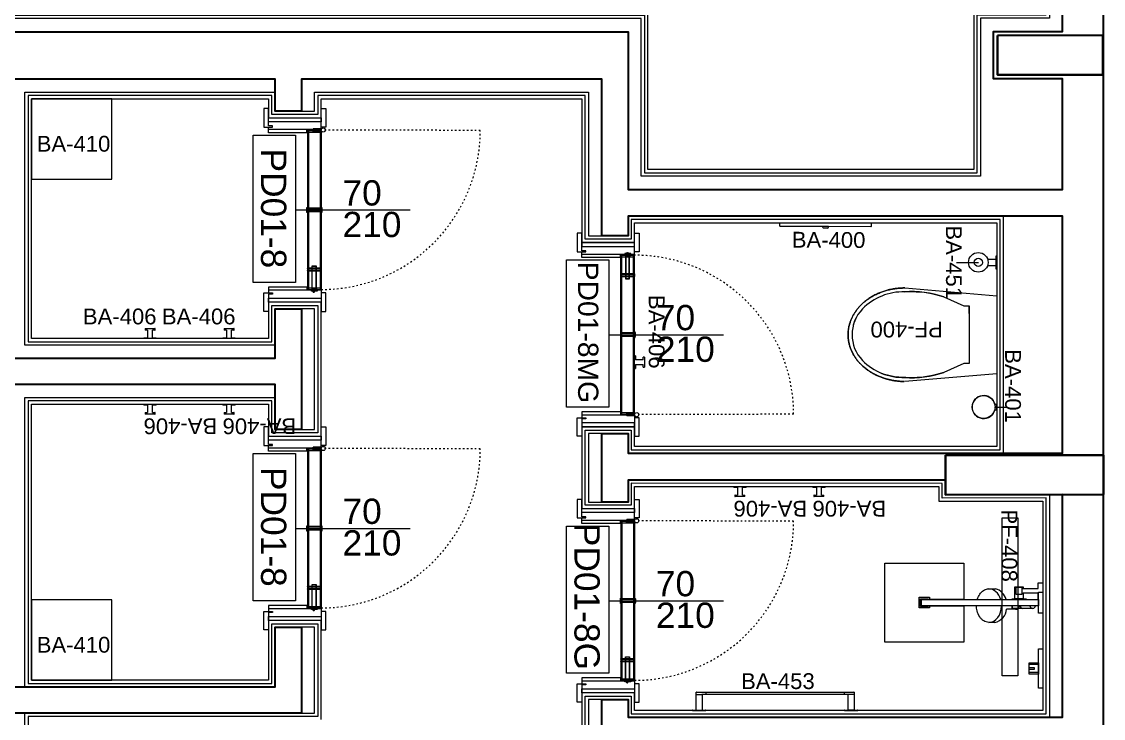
# Model space of a CAD drawing. Header units: centimetres. Extents: x 118932 to 154602, y -32682 to -23521.
# Drawn here: x 126362.9 to 126773.7, y -26006.2 to -25741.7 of the extents above; entities that cross this region are included whole.
import ezdxf

# ---------------------------------------------------------------- set-up
doc = ezdxf.new("R2010")
doc.units = ezdxf.units.CM
doc.header["$LTSCALE"] = 50
doc.header["$MEASUREMENT"] = 0
doc.linetypes.add('ACAD_ISO03W100', pattern=[30, 12, -18])
for name, color, linetype, lineweight, true_color in [('GEN_00_BL_Yazı', 7, 'Continuous', 0, 0x4f5250), ('GEN_01_TA_Kolon', 7, 'Continuous', 35, 0xd05d28), ('GEN_02_TF_Islak Hacim', 7, 'Continuous', 5, 0x007cb0), ('GEN_02_TF_Kapı', 7, 'Continuous', 9, 0x4a3526), ('GEN_02_TF_Mobilya', 7, 'Continuous', 5, 0x745e3d), ('GEN_05_ML_Ahşap', 7, 'Continuous', 9, 0x745e3d), ('GEN_05_ML_Alçıpan_giydirme', 7, 'Continuous', 18, 0x7ebab5), ('GEN_06_GR_İnce', 7, 'Continuous', 13, 0xb0b0a9), ('KALACAK DUVARLAR', 7, 'Continuous', 30, 0x005387)]:
    doc.layers.add(name, color=color, linetype=linetype, lineweight=lineweight, true_color=true_color)
doc.styles.add('arial_1_18', font='arial.ttf', dxfattribs={"height": 0.2})
doc.styles.add('Arial_6', font='arial.ttf', dxfattribs={"height": 59.5325})

# ---------------------------------------------------------------- blocks, each defined once
blk = doc.blocks.new('LEVEL -1_E BLOK_KOLON')
at = {"layer": 'GEN_01_TA_Kolon', "elevation": 0}
blk.add_lwpolyline([(52600.57, 11744.63), (52600.58, 11729.63), (52640.58, 11729.66), (52640.57, 11744.66), (52600.57, 11744.63)], dxfattribs=at)
blk.add_lwpolyline([(52580.76, 11585.24), (52580.77, 11570.24), (52640.77, 11570.28), (52640.76, 11585.28)], close=True, dxfattribs=at)
blk = doc.blocks.new('KALACAK DUVARLAR LEVEL -1 E BLOK')
at = {"layer": 'KALACAK DUVARLAR', "flags": 128}
for points in [[(-1376.44, 2042.13), (0, 2042.13), (0, 0)], [(-190.48, 955.82), (-190.48, 979.14), (-180.48, 979.14), (-180.48, 972.48), (-15.48, 972.48), (-15.47, 1056.95), (-59.98, 1056.91), (-59.99, 1062.48), (-180.48, 1062.48), (-180.48, 1054.14), (-190.48, 1054.14), (-190.48, 1080.15), (-180.48, 1080.15), (-180.48, 1072.68), (-15.48, 1072.68), (-15.48, 1162.62), (-180.48, 1162.62), (-180.48, 1155.15), (-190.48, 1155.15), (-190.48, 1214.69), (-304.48, 1214.69), (-304.48, 1202.5), (-314.48, 1202.5), (-314.48, 1214.69), (-414.48, 1214.69)], [(-414.48, 1108.71), (-314.48, 1108.71), (-314.48, 1127.5), (-304.48, 1127.5), (-304.48, 1081.62), (-314.48, 1081.62), (-314.48, 1098.78), (-414.48, 1098.78)], [(-414.48, 984), (-314.48, 984), (-314.48, 1006.62), (-304.48, 1006.62), (-304.48, 974.01), (-414.48, 974.01)], [(-427.48, 968.87), (-427.48, 1214.36), (-639.14, 1214.36), (-670.67, 1182.79), (-683.41, 1195.51), (-646.61, 1232.7), (-427.48, 1232.7), (-427.48, 1237.7), (-414.48, 1237.7), (-414.48, 1232.7), (-180.48, 1232.7), (-180.48, 1172.82), (-15.48, 1172.82), (-15.48, 1214.8), (-41.69, 1214.8), (-41.69, 1232.82), (-15.48, 1232.82), (-15.48, 1536.47)]]:
    blk.add_lwpolyline(points, dxfattribs=at)
blk = doc.blocks.new('LEVEL -1_ ALÇIPAN DUVARLAR')
at = {"layer": 'GEN_05_ML_Alçıpan_giydirme', "elevation": 0}
for points in [[(229.85, 407.54), (229.85, 433.37), (247.35, 433.37), (247.35, 426.71), (404.85, 426.71), (404.85, 508.67), (365.34, 508.64), (365.34, 514.18), (247.35, 514.21), (247.35, 505.87), (229.85, 505.87), (229.85, 534.38), (247.35, 534.38), (247.35, 526.91), (387.35, 526.91), (387.35, 614.35), (247.35, 614.35), (247.35, 606.88), (229.85, 606.88), (229.85, 661.42), (128.35, 661.42), (128.35, 654.23), (110.85, 654.23), (110.85, 661.42), (18.35, 661.42), (18.35, 567.93), (110.85, 567.93), (110.85, 581.73), (128.35, 581.73), (128.35, 533.35), (110.85, 533.35), (110.85, 545.51), (18.35, 545.51), (18.35, 438.23), (110.85, 438.23), (110.85, 460.85), (128.35, 460.85), (128.35, 425.74), (18.35, 425.74), (18.35, 420.6)], [(-7.15, 420.6), (-7.15, 661.09), (-209.97, 661.09), (-241.21, 629.83), (-262.77, 651.36), (-222.64, 691.93), (-7.15, 691.93), (-7.15, 696.93), (13.35, 696.93), (13.35, 691.93), (252.35, 691.93), (252.35, 632.05), (378.64, 632.05), (378.64, 661.53), (378.64, 661.53), (378.64, 692.05), (404.85, 692.05), (404.85, 983.19)], [(406.1, 984.44), (406.1, 690.8), (379.89, 690.8), (379.89, 662.78), (379.89, 662.78), (379.89, 630.8), (251.1, 630.8), (251.1, 690.68), (12.1, 690.68), (12.1, 695.68), (-5.9, 695.68), (-5.9, 690.68), (-222.12, 690.68), (-260.36, 652.01), (-240.56, 632.24), (-210.49, 662.34), (-5.9, 662.34), (-5.9, 421.85)], [(17.1, 421.85), (17.1, 426.99), (127.1, 426.99), (127.1, 459.6), (112.1, 459.6), (112.1, 436.98), (17.1, 436.98), (17.1, 546.76), (112.1, 546.76), (112.1, 534.6), (127.1, 534.6), (127.1, 580.48), (112.1, 580.48), (112.1, 566.68), (17.1, 566.68), (17.1, 662.67), (112.1, 662.67), (112.1, 655.48), (127.1, 655.48), (127.1, 662.67), (231.1, 662.67), (231.1, 608.13), (246.1, 608.13), (246.1, 615.6), (388.6, 615.6), (388.6, 525.66), (246.1, 525.66), (246.1, 533.13), (231.1, 533.13), (231.1, 507.12), (246.1, 507.12), (246.1, 515.46), (366.59, 515.46), (366.59, 509.89), (406.1, 509.92), (406.1, 425.46), (246.1, 425.46), (246.1, 432.12), (231.1, 432.12), (231.1, 408.79)], [(403.6, 981.94), (403.6, 693.3), (377.39, 693.3), (377.39, 660.28), (377.39, 660.28), (377.39, 633.3), (253.6, 633.3), (253.6, 693.18), (14.6, 693.18), (14.6, 698.18), (-8.4, 698.18), (-8.4, 693.18), (-223.17, 693.18), (-264.54, 651.35), (-241.21, 628.06), (-209.46, 659.84), (-8.4, 659.84), (-8.4, 419.35)], [(129.6, 424.49), (129.6, 462.1), (109.6, 462.1), (109.6, 439.48), (19.6, 439.48), (19.6, 544.26), (109.6, 544.26), (109.6, 532.1), (129.6, 532.1), (129.6, 582.98), (109.6, 582.98), (109.6, 569.18), (19.6, 569.18), (19.6, 660.17), (109.6, 660.17), (109.6, 652.98), (129.6, 652.98), (129.6, 660.17), (228.6, 660.17), (228.6, 605.63), (248.6, 605.63), (248.6, 613.1), (386.1, 613.1), (386.1, 528.16), (248.6, 528.16), (248.6, 535.63), (228.6, 535.63), (228.6, 504.62), (248.6, 504.62), (248.6, 512.96), (364.09, 512.98), (364.09, 507.39), (403.6, 507.42), (403.6, 427.96), (248.6, 427.96), (248.6, 434.62), (228.6, 434.62), (228.6, 406.29)]]:
    blk.add_lwpolyline(points, dxfattribs=at)
blk = doc.blocks.new('Raindance shower combo - PF-408 SHOWER SYSTEM-14504339-SPA _ LEVEL 0 - REFERENCE PLAN')
at = {"layer": 'GEN_02_TF_Islak Hacim'}
for p, q in [((-24.4, 303), (-24.4, 603)), ((-24.4, 603), (275.5, 603)), ((275.5, 603), (275.5, 303)), ((105.6, 473), (145.4, 473)), ((105.6, 433), (105.6, 473)), ((110.8, 467.8), (140.3, 467.8)), ((110.8, 438.4), (110.8, 467.8)), ((113.7, 19.6), (113.7, 464.5)), ((113.7, 464.5), (137.3, 464.5)), ((113.7, 464.5), (113.7, 303)), ((137.3, 464.5), (113.7, 464.5)), ((137.3, 303), (137.3, 464.5)), ((137.3, 464.5), (137.3, 19.6)), ((140.3, 467.8), (140.3, 438.3)), ((145.4, 473), (145.4, 433)), ((113.7, 433), (105.6, 433)), ((113.7, 438.4), (110.8, 438.4)), ((140.3, 438.3), (137.3, 438.3)), ((145.4, 433), (137.3, 433)), ((113.7, 303), (-24.4, 303)), ((275.5, 303), (137.3, 303)), ((50.4, 184.6), (50.4, 208.3)), ((177.7, 208.3), (177.7, 182.8)), ((100, 106.3), (100.6, 140.9)), ((103.4, 80.9), (103.4, 119.9)), ((103.4, 119.9), (113.7, 119.9)), ((113.7, 119.9), (103.4, 119.9)), ((103.4, 119.9), (103.4, 97.5)), ((113.7, 93.7), (103.4, 93.7)), ((137.3, 119.9), (139.5, 119.9)), ((139.5, 93.7), (137.3, 93.7)), ((139.5, 119.9), (139.5, 66.9)), ((139.8, 77.5), (139.8, 109.5)), ((139.8, 109.5), (185.7, 109.5)), ((157.3, 106), (157.3, 81)), ((182.3, 106), (157.3, 106)), ((182.3, 81), (182.3, 106)), ((185.7, 109.5), (185.7, 77.4)), ((-146.3, 55.5), (-102.8, 55.5)), ((-146.3, 19.3), (-146.3, 55.5)), ((-140.4, 55.5), (-108.7, 55.5)), ((-140.4, 19.3), (-140.4, 55.5)), ((-128.5, 35.3), (-128.5, 55.5)), ((-128.5, 55.5), (-120.4, 55.5)), ((-120.4, 55.5), (-120.4, 35.3)), ((-108.7, 55.5), (-108.7, 19.3)), ((-102.8, 55.5), (-102.8, 19.3)), ((103.4, 41.5), (103.4, 80.9)), ((139.5, 66.9), (137.3, 66.9)), ((161.2, 77.5), (139.8, 77.5)), ((157.3, 81), (182.3, 81)), ((161.2, 81), (161.2, 77.4)), ((161.2, 20.1), (161.2, 77.5)), ((178.5, 81), (178.5, 77.4)), ((185.7, 77.4), (178.5, 77.4)), ((178.5, 77.4), (178.5, 20.1)), ((-198.9, 19.3), (-50, 19.3)), ((-198.9, 3), (-198.9, 19.3)), ((-102.8, 19.3), (-146.3, 19.3)), ((-108.7, 19.3), (-140.4, 19.3)), ((-120.4, 35.3), (-128.5, 35.3)), ((-50, 19.3), (-50, 3)), ((85.5, 3), (85.5, 19.6)), ((85.5, 19.6), (165.5, 19.6)), ((165.5, 3), (85.5, 3)), ((137.3, 19.6), (113.7, 19.6)), ((139.1, 19.6), (139.1, 20.1)), ((139.1, 20.1), (161.2, 20.1)), ((165.5, 19.6), (165.5, 3)), ((200.6, 3), (165.5, 3)), ((178.5, 20.1), (200.6, 20.1)), ((200.6, 20.1), (200.6, 3))]:
    blk.add_line(p, q, dxfattribs=at)
for centre, radius, start, end in [((104.2, 195.8), 55, 191.7176, 266.2824), ((123.3, 196.9), 56.2, 284.5361, 345.4324), ((112.6, 106), 12.6, 179, 223), ((115, 78), 12, 96.3941, 165.9387), ((115, 78), 12, 96.3941, 165.9387), ((114.9, 40.6), 11.5, 96.8483, 175.5844), ((115, 42.3), 11.6, 183.9666, 263.4682)]:
    blk.add_arc(centre, radius, start, end, dxfattribs=at)
for major_axis, start_param, end_param in [((63.7, 0), 3.141593, 4.706756), ((-63.7, 0), 1.950601, 3.141593)]:
    blk.add_ellipse((114, 208.3), major_axis=major_axis, ratio=0.765186, start_param=start_param, end_param=end_param, dxfattribs=at)
for points, knots in [([(50.4, 208.3), (50.4, 211.6), (51.3, 218), (55.4, 227.4), (62.1, 235.8), (74.1, 245.5), (91.7, 253), (107.1, 254.8), (113.7, 254.8)], [0, 0, 0, 0, 0.0666667, 0.1333333, 0.2, 0.2666667, 0.4, 0.4982127, 0.4982127, 0.4982127, 0.4982127]), ([(137.4, 251.6), (139.3, 251), (148.2, 248.1), (162.4, 240.1), (172.7, 227.8), (177, 216.8), (177.7, 211.2), (177.7, 208.3)], [0.6197386, 0.6197386, 0.6197386, 0.6197386, 0.65, 0.7666667, 0.8833333, 0.9416667, 1, 1, 1, 1])]:
    blk.add_open_spline(points, degree=3, knots=knots, dxfattribs=at)
at = {"layer": 'GEN_00_BL_Yazı', "insert": (478.8, 160.9, 0), "char_height": 60, "width": 331.384, "attachment_point": 7, "rotation": 180, "style": 'Arial_6'}
blk.add_mtext('PF-408', dxfattribs=at)
blk = doc.blocks.new('BA 406 HOOK')
at = {"layer": 'GEN_02_TF_Islak Hacim'}
for p, q in [((-2.38, 0), (-2.38, -0.32)), ((-2.38, 0), (2.38, 0)), ((-2.3, 0), (-2.38, 0)), ((2.38, 0), (2.3, 0)), ((2.38, -0.32), (2.38, 0)), ((-2.38, -0.32), (-2.3, -0.32)), ((-0.92, -0.32), (-2.38, -0.32)), ((-1.91, -3.19), (-1.91, -3.81)), ((-1.91, -3.19), (-0.92, -3.19)), ((-1.84, -3.19), (-1.91, -3.19)), ((-1.91, -3.81), (-1.84, -3.81)), ((1.9, -3.81), (-1.91, -3.81)), ((-0.92, -0.32), (-0.92, -3.19)), ((0.92, -3.19), (0.92, -0.32)), ((2.38, -0.32), (0.92, -0.32)), ((0.92, -3.19), (1.9, -3.19)), ((1.9, -3.19), (1.84, -3.19)), ((1.84, -3.81), (1.9, -3.81)), ((1.9, -3.81), (1.9, -3.19)), ((2.3, -0.32), (2.38, -0.32))]:
    blk.add_line(p, q, dxfattribs=at)
at = {"layer": 'GEN_00_BL_Yazı', "insert": (25.5, -11.38), "char_height": 6, "width": 26.5421, "attachment_point": 1, "rotation": 180, "style": 'Arial_6'}
blk.add_mtext('BA-406', dxfattribs=at)
blk = doc.blocks.new('common areas toilet pf400')
at = {"layer": 'GEN_02_TF_Islak Hacim'}
for p, q in [((0, 14.8), (34.95, 17.75)), ((0, 14.8), (34.95, 17.75)), ((0, -14.8), (0, 14.8)), ((12.45, 10.98), (20.12, 14.31)), ((12.45, 10.98), (20.12, 14.31)), ((10.45, 10.98), (12.45, 10.98)), ((10.45, -11.02), (10.45, 10.98)), ((10.45, 10.98), (12.45, 10.98)), ((10.45, -8.02), (10.45, -11.02)), ((12.45, -11.02), (10.45, -11.02)), ((12.45, -11.02), (10.45, -11.02)), ((34.95, -17.75), (0, -14.8)), ((34.95, -17.75), (0, -14.8))]:
    blk.add_line(p, q, dxfattribs=at)
at = {"layer": 'GEN_02_TF_Islak Hacim', "flags": 128}
blk.add_lwpolyline([(20.12, -14.35, 0.102893), (34.95, -16.27, 0.208147), (50.97, -9.8, 0.407287), (50.97, 9.76, 0.208147), (34.95, 16.23, 0.102893), (20.12, 14.31), (21.51, 14.77), (22.93, 15.16), (24.36, 15.5), (25.8, 15.79), (27.25, 16.01), (28.71, 16.18), (30.17, 16.29), (31.64, 16.33), (33.11, 16.33), (34.58, 16.26), (34.95, 16.23, -0.103003), (43.63, 14.66)], format="xyb", dxfattribs=at)
blk.add_lwpolyline([(34.95, -16.27), (33.48, -16.35), (32.01, -16.38), (30.55, -16.34), (29.08, -16.25), (27.62, -16.1), (26.16, -15.89), (24.72, -15.62), (23.29, -15.29), (21.87, -14.91), (20.47, -14.47), (20.12, -14.35), (12.45, -11.02), (10.45, -11.02)], dxfattribs=at)
at = {"layer": 'GEN_02_TF_Islak Hacim'}
blk.add_arc((40.95, -0.02), 14, 330.4944, 345.2869, dxfattribs=at)
blk.add_rational_spline([(34.95, -17.75), (42.82, -17.75), (49.63, -14.5), (53.57, -8.88), (57.5, -3.25), (57.5, 3.25), (53.57, 8.88), (49.63, 14.5), (42.82, 17.75), (34.95, 17.75), (36.56, 17.75), (39.77, 17.45), (44.36, 16.13), (48.47, 13.99), (51.9, 11.16), (54.48, 7.77), (56.09, 3.98), (56.45, 1.33), (56.45, 0), (56.45, -1.33), (56.09, -3.98), (54.48, -7.77), (51.9, -11.16), (48.47, -13.99), (44.36, -16.13), (39.77, -17.45), (36.56, -17.75), (34.95, -17.75)], [1, 0.910683602523, 0.910683602523, 1, 0.910683602523, 0.910683602523, 1, 0.910683602523, 0.910683602523, 1, 1, 1, 1, 1, 1, 1, 1, 1, 1, 1, 1, 1, 1, 1, 1, 1, 1, 1], degree=3, knots=[0, 0, 0, 0, 1.047198, 1.047198, 1.047198, 2.094395, 2.094395, 2.094395, 3.141593, 3.141593, 3.141593, 3.28445, 3.427307, 3.570164, 3.713021, 3.855878, 3.998736, 4.141593, 4.141593, 4.141593, 4.28445, 4.427307, 4.570164, 4.713021, 4.855878, 4.998736, 5.141593, 5.141593, 5.141593, 5.141593], dxfattribs=at)
at = {"layer": 'GEN_00_BL_Yazı', "insert": (20.45, -5.06), "char_height": 6, "width": 13.2711, "attachment_point": 7, "style": 'Arial_6'}
blk.add_mtext('PF-400', dxfattribs=at)
blk = doc.blocks.new('Toilet-Tissue-Dispenser_Bobrick_B-35883 - BA-400 Double Paper Holder-13679418-RESTROOMS _ POOL BAR - PLANS')
at = {"layer": 'GEN_02_TF_Islak Hacim'}
for p, q in [((40839.4, 11299.3), (40839.4, 11312)), ((40839.4, 11312), (41185.5, 11312)), ((41001.8, 11297.7), (40841, 11297.7)), ((41023.2, 11297.7), (41001.8, 11297.7)), ((41183.9, 11297.7), (41023.2, 11297.7)), ((41185.5, 11312), (41185.5, 11299.3)), ((41019.6, 11291.4), (41005.3, 11291.4))]:
    blk.add_line(p, q, dxfattribs=at)
for centre, radius, start, end in [((40841, 11299.3), 1.59, 180, 270), ((41001.8, 11296.8), 0.879, 90, 187.2939), ((41007, 11297.5), 6.14, 187.2939, 247.3604), ((41017.9, 11297.5), 6.14, 292.6396, 352.7061), ((41023.2, 11296.8), 0.879, 352.7061, 90), ((41183.9, 11299.3), 1.59, 270, 0), ((41005.3, 11292.2), 0.8, 204.0212, 270), ((41019.6, 11292.2), 0.8, 270, 335.9788)]:
    blk.add_arc(centre, radius, start, end, dxfattribs=at)
at = {"layer": 'GEN_00_BL_Yazı', "insert": (40884.6, 11216.8), "char_height": 60, "width": 265.421, "attachment_point": 7, "rotation": 359.924, "style": 'Arial_6'}
blk.add_mtext('BA-400', dxfattribs=at)
blk = doc.blocks.new('BA 401 toilet brush holder')
at = {"layer": 'GEN_00_BL_Yazı'}
blk.add_line((-0.01, -4.19), (-0.01, -8.64), dxfattribs=at)
at = {"layer": 'GEN_02_TF_Islak Hacim'}
for p, q in [((-1, -4.23), (-1, -5)), ((-1, -4.23), (-1, -5)), ((-1, -5), (1, -5)), ((1, -5), (-1, -5)), ((1, -5), (1, -4.23)), ((1, -4.23), (1, -5))]:
    blk.add_line(p, q, dxfattribs=at)
blk.add_circle((0, 0), 4.35, dxfattribs=at)
blk.add_arc((0, 0), 4.35, 283.2903, 256.7097, dxfattribs=at)
at = {"layer": 'GEN_00_BL_Yazı', "insert": (21.94, -14.19), "char_height": 6, "width": 26.5421, "attachment_point": 1, "rotation": 180, "style": 'Arial_6'}
blk.add_mtext('BA-401', dxfattribs=at)
blk = doc.blocks.new('Accessory-Towel_Bar-KOHLER-Composed-K-73142 _1_ - BA-453 TOWEL BAR 24_-14138606-TYPE GxL')
at = {"layer": 'GEN_02_TF_Islak Hacim', "lineweight": 13}
for p, q in [((-53279.2, -6870.5), (-53279.2, -6863.3)), ((-53279.2, -6929.9), (-53279.2, -6872.2)), ((-53278.4, -6862.5), (-52680, -6862.5)), ((-53278.4, -6871.4), (-53257.1, -6871.4)), ((-52701.3, -6871.4), (-53257.1, -6871.4)), ((-53256.3, -6872.2), (-53256.3, -6929.9)), ((-53242.4, -6862.5), (-53242.4, -6871.4)), ((-52716.1, -6871.4), (-52716.1, -6862.5)), ((-52702.1, -6929.9), (-52702.1, -6872.2)), ((-52680, -6871.4), (-52701.3, -6871.4)), ((-52679.2, -6863.3), (-52679.2, -6870.5)), ((-52679.2, -6872.2), (-52679.2, -6929.9)), ((-53293.2, -6932.7), (-53293.2, -6931.5)), ((-53293.2, -6932.7), (-53242.4, -6932.7)), ((-53292.4, -6930.7), (-53278.4, -6930.7)), ((-53278.4, -6930.7), (-53257.1, -6930.7)), ((-53257.1, -6930.7), (-53243.2, -6930.7)), ((-53242.4, -6931.5), (-53242.4, -6932.7)), ((-52716.1, -6932.7), (-52716.1, -6931.5)), ((-52716.1, -6932.7), (-52665.3, -6932.7)), ((-52715.3, -6930.7), (-52701.3, -6930.7)), ((-52680, -6930.7), (-52701.3, -6930.7)), ((-52680, -6930.7), (-52666.1, -6930.7)), ((-52665.3, -6931.5), (-52665.3, -6932.7))]:
    blk.add_line(p, q, dxfattribs=at)
for centre, radius, start, end in [((-53278.4, -6863.3), 0.82, 90, 180), ((-53278.4, -6870.5), 0.814, 180, 270), ((-53278.4, -6872.2), 0.814, 90, 180), ((-53257.1, -6872.2), 0.814, 0, 90), ((-52701.3, -6872.2), 0.814, 90, 180), ((-52680, -6863.3), 0.82, 0, 90), ((-52680, -6870.5), 0.814, 270, 0), ((-52680, -6872.2), 0.814, 0, 90), ((-53292.4, -6931.5), 0.797, 90, 180), ((-53278.4, -6929.9), 0.804, 180, 270), ((-53257.1, -6929.9), 0.804, 270, 0), ((-53243.2, -6931.5), 0.797, 0, 90), ((-52715.3, -6931.5), 0.797, 90, 180), ((-52701.3, -6929.9), 0.804, 180, 270), ((-52680, -6929.9), 0.804, 270, 0), ((-52666.1, -6931.5), 0.797, 0, 90)]:
    blk.add_arc(centre, radius, start, end, dxfattribs=at)
at = {"layer": 'GEN_00_BL_Yazı', "insert": (-53108.7, -6791.1), "char_height": 60, "width": 265.421, "attachment_point": 1, "style": 'Arial_6'}
blk.add_mtext('BA-453', dxfattribs=at)
blk = doc.blocks.new('BA-410')
at = {"layer": 'GEN_02_TF_Mobilya'}
blk.add_lwpolyline([(-15.59, -15.59), (14.89, -15.59), (14.89, 14.89), (-15.59, 14.89)], close=True, dxfattribs=at)
at = {"layer": 'GEN_00_BL_Yazı', "insert": (-13.62, -5.23), "char_height": 6, "width": 26.5421, "attachment_point": 7, "style": 'Arial_6'}
blk.add_mtext('BA-410', dxfattribs=at)
blk = doc.blocks.new('Accessory-Tissue_Holder-KOHLER-Composed-K-73148 - BA-451 SPARE TP-14820996-TYPE GxL')
at = {"layer": 'GEN_00_BL_Yazı'}
blk.add_line((-52678, -5376.6), (-52678.1, -5294), dxfattribs=at)
at = {"layer": 'GEN_02_TF_Islak Hacim'}
blk.add_lwpolyline([(-52653.4, -5226.7), (-52667.2, -5226.7), (-52688.8, -5226.7), (-52702.6, -5226.7, -0.414214), (-52703.4, -5225.8), (-52703.4, -5224.2), (-52652.6, -5224.2), (-52652.6, -5225.8, -0.414214)], format="xyb", close=True, dxfattribs=at)
for points in [[(-52688.8, -5226.7, 0.414214), (-52689.4, -5227.3), (-52689.4, -5258.6)], [(-52666.5, -5258.6), (-52666.5, -5227.3, 0.414214), (-52667.2, -5226.7)]]:
    blk.add_lwpolyline(points, format="xyb", dxfattribs=at)
for radius in [37.3, 15.9]:
    blk.add_circle((-52678, -5294.1), radius, dxfattribs=at)
at = {"layer": 'GEN_00_BL_Yazı', "insert": (-52538.9, -5356.8), "char_height": 60, "width": 265.421, "attachment_point": 3, "style": 'Arial_6'}
blk.add_mtext('BA-451', dxfattribs=at)
blk = doc.blocks.new('LEVEL -1 ISLAK HACİM')
for name, p in [('BA-410', (6304.71, 2674.86, 0)), ('BA 406 HOOK', (6334.12, 2573.84, 0)), ('BA 406 HOOK', (6364.12, 2573.84, 0)), ('BA 406 HOOK', (6558.12, 2542.54, 0)), ('BA 406 HOOK', (6588.12, 2542.54, 0)), ('BA-410', (6304.71, 2484.65, 0))]:
    blk.add_blockref(name, p)
for name, p, xscale, yscale, zscale, rotation in [('Toilet-Tissue-Dispenser_Bobrick_B-35883 - BA-400 Double Paper Holder-13679418-RESTROOMS _ POOL BAR - PLANS', (2484.78, 1528.26, 0), 0.1, 0.1, 0.1, 359.7657049276405), ('Accessory-Tissue_Holder-KOHLER-Composed-K-73148 - BA-451 SPARE TP-14820996-TYPE GxL', (7179.22, -2640, 0), 0.1, 0.1, 0.1, 270.012898478092), ('Raindance shower combo - PF-408 SHOWER SYSTEM-14504339-SPA _ LEVEL 0 - REFERENCE PLAN', (6673.42, 2485.97, 0), 0.1000000000000028, 0.1000000000000028, 0.1000000000000028, 90)]:
    blk.add_blockref(name, p, dxfattribs=dict(xscale=xscale, yscale=yscale, zscale=zscale, rotation=rotation))
for name, p, rotation in [('common areas toilet pf400', (6655.62, 2600.21, 0), 180), ('BA 406 HOOK', (6518.12, 2589.81, 0), 90), ('BA 406 HOOK', (6334.12, 2598.77, 0), 180), ('BA 406 HOOK', (6364.12, 2598.77, 0), 180), ('BA 401 toilet brush holder', (6650.62, 2572.75, 0), 90)]:
    blk.add_blockref(name, p, dxfattribs=dict(rotation=rotation))
at = {"xscale": 0.1, "yscale": 0.1, "zscale": 0.1}
blk.add_blockref('Accessory-Towel_Bar-KOHLER-Composed-K-73142 _1_ - BA-453 TOWEL BAR 24_-14138606-TYPE GxL', (11869.41, 3150.8, 0), dxfattribs=at)
blk = doc.blocks.new('60LIK YER SÜZGECİ')
at = {"layer": 'GEN_02_TF_Islak Hacim'}
blk.add_lwpolyline([(79589.82, -32983.56), (79589.82, -32923.56), (79595.82, -32923.56), (79595.82, -32983.56)], close=True, dxfattribs=at)
blk = doc.blocks.new('level -1 süzgeçler')
blk.add_blockref('60LIK YER SÜZGECİ', (-81967.83, 36943.62, 0))
blk = doc.blocks.new('PD01-8')
at = {"layer": 'GEN_02_TF_Kapı'}
for p, q in [((4.5, 0), (0, 0)), ((4.2, 0.14), (4.2, -3)), ((4.5, 0.01), (4.5, -3)), ((4.5, 0), (4.5, -20)), ((4.8, 0.01), (4.8, -3)), ((4.8, 0), (65.2, 0)), ((4.8, -5.2), (4.8, 0)), ((5.1, 0.14), (5.1, -3)), ((34.31, 0), (34.31, -5.2, 0)), ((35.7, 0), (35.7, -5.2, 0)), ((57.07, 0), (57.07, -5.2, 0)), ((58.07, 0), (58.07, -5.2, 0)), ((65.2, -5.2), (65.2, 0)), ((65.5, 0), (65.5, -20)), ((65.5, 0), (70, 0)), ((4.5, -3), (4.2, -3)), ((4.82, -2.6), (4.5, -2.26)), ((4.82, -2.6), (4.5, -2.26)), ((4.82, -2.6), (4.5, -3.01)), ((4.8, -0.4), (65.2, -0.4)), ((4.8, -2.54), (4.8, -2.12)), ((4.8, -2.55), (4.82, -2.55)), ((4.8, -2.65), (4.8, -2.55)), ((4.8, -2.65), (4.82, -2.65)), ((4.8, -3.08), (4.8, -2.66)), ((5.1, -3), (4.8, -3)), ((4.82, -2.1), (5.18, -2.1)), ((4.82, -2.45), (4.82, -2.55)), ((4.82, -2.45), (4.93, -2.45)), ((4.82, -2.65), (4.82, -2.55)), ((4.82, -2.65), (4.82, -2.75)), ((4.82, -2.75), (4.93, -2.75)), ((5.18, -3.1), (4.82, -3.1)), ((4.93, -2.12), (4.93, -3.08)), ((4.93, -2.45), (4.93, -2.75)), ((5.2, -2.12), (5.2, -3.08)), ((5.4, -4.8), (5.4, -0.4)), ((64.6, -4.8), (64.6, -0.4)), ((64.8, -2.12), (64.8, -3.08)), ((65.18, -2.1), (64.82, -2.1)), ((64.82, -2.12), (64.82, -3.08)), ((65.18, -2.12), (64.82, -2.12)), ((64.82, -3.08), (65.18, -3.08)), ((64.82, -3.1), (65.18, -3.1)), ((65.07, -2.12), (65.07, -3.08)), ((65.18, -2.45), (65.07, -2.45)), ((65.07, -2.45), (65.07, -2.75)), ((65.18, -2.75), (65.07, -2.75)), ((65.18, -2.54), (65.18, -2.12)), ((65.18, -2.6), (65.5, -2.26)), ((65.18, -2.6), (65.5, -2.26)), ((65.18, -2.45), (65.18, -2.55)), ((65.18, -2.54), (65.2, -2.54)), ((65.2, -2.55), (65.18, -2.55)), ((65.18, -2.65), (65.18, -2.55)), ((65.18, -2.6), (65.5, -3.01)), ((65.18, -2.65), (65.18, -2.75)), ((65.2, -2.65), (65.18, -2.65)), ((65.18, -3.08), (65.18, -2.66)), ((65.18, -2.66), (65.2, -2.66)), ((65.2, -2.06), (65.2, -3.11)), ((66.2, -2.73), (65.2, -2.06)), ((65.2, -2.54), (65.2, -2.12)), ((65.2, -2.65), (65.2, -2.55)), ((65.2, -3.08), (65.2, -2.66)), ((66.2, -2.99), (65.2, -3.11)), ((65.2, -3.11), (65.2, -2.99)), ((65.7, -1.47), (65.8, -1.47)), ((65.8, -3.69), (65.7, -3.69)), ((65.8, -1.47), (65.8, -2.46)), ((65.8, -3.04), (65.8, -3.69)), ((66.2, -2.99), (66.2, -2.73)), ((5.7, -5.4), (4.5, -5.4)), ((4.8, -4.8), (65.2, -4.8)), ((4.8, -5.2), (65.2, -5.2)), ((5.7, -5.4), (5.7, -20)), ((34.41, -5.2), (35.6, -5.2)), ((64.3, -5.4), (64.3, -20)), ((64.3, -5.4), (65.5, -5.4)), ((3.1, -20), (0, -20)), ((3.5, -18.5), (3.1, -18.5)), ((3.1, -18.5), (3.1, -20)), ((3.5, -20), (3.5, -18.5)), ((5.7, -20), (3.5, -20)), ((64.3, -20), (66.5, -20)), ((66.5, -20), (66.5, -18.5)), ((66.5, -18.5), (66.9, -18.5)), ((66.9, -18.5), (66.9, -20))]:
    blk.add_line(p, q, dxfattribs=at)
at = {"layer": 'GEN_02_TF_Kapı', "linetype": 'ACAD_ISO03W100', "ltscale": 0.001}
blk.add_lwpolyline([(65.2, 0, 0.414214), (4.8, 60.4), (4.65, 0.8)], format="xyb", dxfattribs=at)
at = {"layer": 'GEN_02_TF_Kapı'}
for points in [[(3.5, 0), (-3.5, 0), (-3.5, 1.75), (3.5, 1.75)], [(0, 0), (1.5, 0), (1.5, -20), (0, -20)], [(36, 0), (34, 0), (34, 0.2), (34.4, 0.3), (35.6, 0.3), (36, 0.2)], [(34.41, 0), (34.31, 0), (34.31, -5.2), (34.41, -5.2)], [(35.6, -5.2), (34.4, -5.2), (34.4, 0), (35.6, 0)], [(35.6, 0), (35.7, 0), (35.7, -5.2), (35.6, -5.2)], [(57.17, 0), (57.07, 0), (57.07, -5.2), (57.17, -5.2)], [(57.07, 0), (57.17, 0), (57.17, -5.2), (57.07, -5.2)], [(57.17, -5.2), (57.97, -5.2), (57.97, 0), (57.17, 0)], [(57.97, 0), (58.07, 0), (58.07, -5.2), (57.97, -5.2)], [(58.07, 0), (57.97, 0), (57.97, -5.2), (58.07, -5.2)], [(66.5, 0), (73.5, 0), (73.5, 1.75), (66.5, 1.75)], [(68.5, 0), (70, 0), (70, -20), (68.5, -20)], [(56.25, -1.95), (65.1, -1.95), (65.1, -3.47), (56.25, -3.47)], [(56.35, -2.05), (65, -2.05), (65, -3.37), (56.35, -3.37)], [(65.2, -3.47), (65, -3.47), (65, -1.55), (65.2, -1.55)], [(65.7, -3.69), (65.5, -3.69), (65.5, -1.47), (65.7, -1.47)], [(36.01, -5.4), (34.01, -5.4), (34.01, -5.2), (36.01, -5.2)]]:
    blk.add_lwpolyline(points, close=True, dxfattribs=at)
for points in [[(4.8, -2.54), (4.82, -2.54), (4.82, -2.12), (5.18, -2.12), (5.18, -3.08), (4.82, -3.08), (4.82, -2.66), (4.8, -2.66)], [(3.1, -20), (-3.5, -20), (-3.5, -21.75), (3.5, -21.75), (3.5, -20)], [(66.9, -20), (73.5, -20), (73.5, -21.75), (66.5, -21.75), (66.5, -20)]]:
    blk.add_lwpolyline(points, dxfattribs=at)
blk.add_circle((4.65, 0.8), 0.8, dxfattribs=at)
for centre, start, end in [((4.82, -2.12), 91.5433, 178.4567), ((4.82, -3.08), 181.5433, 268.4567), ((5.18, -2.12), 1.5433, 88.4567), ((5.18, -3.08), 271.5433, 358.4567), ((64.82, -2.12), 91.5433, 178.4567), ((64.82, -3.08), 181.5433, 268.4567), ((65.18, -2.12), 1.5433, 88.4567), ((65.18, -3.08), 271.5433, 358.4567)]:
    blk.add_arc(centre, 0.0206, start, end, dxfattribs=at)
at = {"layer": 'GEN_05_ML_Ahşap'}
blk.add_lwpolyline([(35, -9.81), (35, 33.75)], dxfattribs=at)
blk.add_lwpolyline([(62.48, -25.81), (6.62, -25.81), (6.62, -9.81), (62.48, -9.81)], close=True, dxfattribs=at)
at = {"layer": 'GEN_00_BL_Yazı', "char_height": 9.6, "attachment_point": 7, "rotation": 90, "style": 'arial_1_18'}
for s, insert in [('\\A1;210', (45.44, 8.09)), ('\\A1;70', (33.44, 8.07))]:
    blk.add_mtext_dynamic_manual_height_columns(s, width=2834.1518, gutter_width=1500, heights=[310.23], dxfattribs=dict(at, insert=insert))
at = {"layer": 'GEN_00_BL_Yazı', "insert": (57.14, -22.98), "char_height": 9.6, "attachment_point": 9, "style": 'arial_1_18'}
blk.add_mtext_dynamic_manual_height_columns('\\A1;PD01-8', width=2834.1518, gutter_width=1500, heights=[310.23], dxfattribs=at)
blk = doc.blocks.new('PD01-8G')
at = {"layer": 'GEN_02_TF_Kapı'}
for p, q in [((4.2, 0.14), (4.2, -3)), ((4.5, 0.01), (4.5, -3)), ((4.8, 0.01), (4.8, -3)), ((5.1, 0.14), (5.1, -3)), ((34.31, 0), (34.31, -5.2, 0)), ((35.7, 0), (35.7, -5.2, 0)), ((57.07, 0), (57.07, -5.2, 0)), ((58.07, 0), (58.07, -5.2, 0)), ((65.5, 0), (65.5, -20)), ((65.5, 0), (70, 0)), ((4.5, 0), (0, 0)), ((4.5, -3), (4.2, -3)), ((4.5, 0), (4.5, -20)), ((4.82, -2.6), (4.5, -2.26)), ((4.82, -2.6), (4.5, -2.26)), ((4.82, -2.6), (4.5, -3.01)), ((4.8, 0), (65.2, 0)), ((4.8, -5.2), (4.8, 0)), ((4.8, -0.4), (65.2, -0.4)), ((4.8, -2.54), (4.8, -2.12)), ((4.8, -2.55), (4.82, -2.55)), ((4.8, -2.65), (4.8, -2.55)), ((4.8, -2.65), (4.82, -2.65)), ((4.8, -3.08), (4.8, -2.66)), ((5.1, -3), (4.8, -3)), ((4.82, -2.1), (5.18, -2.1)), ((4.82, -2.45), (4.82, -2.55)), ((4.82, -2.45), (4.93, -2.45)), ((4.82, -2.65), (4.82, -2.55)), ((4.82, -2.65), (4.82, -2.75)), ((4.82, -2.75), (4.93, -2.75)), ((5.18, -3.1), (4.82, -3.1)), ((4.93, -2.12), (4.93, -3.08)), ((4.93, -2.45), (4.93, -2.75)), ((5.2, -2.12), (5.2, -3.08)), ((5.4, -4.8), (5.4, -0.4)), ((64.6, -4.8), (64.6, -0.4)), ((64.8, -2.12), (64.8, -3.08)), ((65.18, -2.1), (64.82, -2.1)), ((64.82, -2.12), (64.82, -3.08)), ((65.18, -2.12), (64.82, -2.12)), ((64.82, -3.08), (65.18, -3.08)), ((64.82, -3.1), (65.18, -3.1)), ((65.07, -2.12), (65.07, -3.08)), ((65.18, -2.45), (65.07, -2.45)), ((65.07, -2.45), (65.07, -2.75)), ((65.18, -2.75), (65.07, -2.75)), ((65.18, -2.54), (65.18, -2.12)), ((65.18, -2.6), (65.5, -2.26)), ((65.18, -2.6), (65.5, -2.26)), ((65.18, -2.45), (65.18, -2.55)), ((65.18, -2.54), (65.2, -2.54)), ((65.2, -2.55), (65.18, -2.55)), ((65.18, -2.65), (65.18, -2.55)), ((65.18, -2.6), (65.5, -3.01)), ((65.18, -2.65), (65.18, -2.75)), ((65.2, -2.65), (65.18, -2.65)), ((65.18, -3.08), (65.18, -2.66)), ((65.18, -2.66), (65.2, -2.66)), ((65.2, -5.2), (65.2, 0)), ((65.2, -2.06), (65.2, -3.11)), ((66.2, -2.73), (65.2, -2.06)), ((65.2, -2.54), (65.2, -2.12)), ((65.2, -2.65), (65.2, -2.55)), ((65.2, -3.08), (65.2, -2.66)), ((66.2, -2.99), (65.2, -3.11)), ((65.2, -3.11), (65.2, -2.99)), ((65.7, -1.47), (65.8, -1.47)), ((65.8, -3.69), (65.7, -3.69)), ((65.8, -1.47), (65.8, -2.46)), ((65.8, -3.04), (65.8, -3.69)), ((66.2, -2.99), (66.2, -2.73)), ((5.7, -5.4), (4.5, -5.4)), ((4.8, -4.8), (65.2, -4.8)), ((4.8, -5.2), (65.2, -5.2)), ((5.7, -5.4), (5.7, -20)), ((34.41, -5.2), (35.6, -5.2)), ((64.3, -5.4), (64.3, -20)), ((64.3, -5.4), (65.5, -5.4)), ((3.1, -20), (0, -20)), ((3.5, -18.5), (3.1, -18.5)), ((3.1, -18.5), (3.1, -20)), ((3.5, -20), (3.5, -18.5)), ((5.7, -20), (3.5, -20)), ((64.3, -20), (66.5, -20)), ((66.5, -20), (66.5, -18.5)), ((66.5, -18.5), (66.9, -18.5)), ((66.9, -18.5), (66.9, -20))]:
    blk.add_line(p, q, dxfattribs=at)
at = {"layer": 'GEN_02_TF_Kapı', "linetype": 'ACAD_ISO03W100', "ltscale": 0.001}
blk.add_lwpolyline([(65.2, 0, 0.414214), (4.8, 60.4), (4.65, 0.8)], format="xyb", dxfattribs=at)
at = {"layer": 'GEN_02_TF_Kapı'}
for points in [[(3.5, 0), (-3.5, 0), (-3.5, 1.75), (3.5, 1.75)], [(36, 0), (34, 0), (34, 0.2), (34.4, 0.3), (35.6, 0.3), (36, 0.2)], [(34.41, 0), (34.31, 0), (34.31, -5.2), (34.41, -5.2)], [(35.6, -5.2), (34.4, -5.2), (34.4, 0), (35.6, 0)], [(35.6, 0), (35.7, 0), (35.7, -5.2), (35.6, -5.2)], [(57.17, 0), (57.07, 0), (57.07, -5.2), (57.17, -5.2)], [(57.07, 0), (57.17, 0), (57.17, -5.2), (57.07, -5.2)], [(57.17, -5.2), (57.97, -5.2), (57.97, 0), (57.17, 0)], [(57.97, 0), (58.07, 0), (58.07, -5.2), (57.97, -5.2)], [(58.07, 0), (57.97, 0), (57.97, -5.2), (58.07, -5.2)], [(66.5, 0), (73.5, 0), (73.5, 1.75), (66.5, 1.75)], [(68.5, 0), (70, 0), (70, -20), (68.5, -20)], [(0, 0), (1.5, 0), (1.5, -20), (0, -20)], [(56.25, -1.95), (65.1, -1.95), (65.1, -3.47), (56.25, -3.47)], [(56.35, -2.05), (65, -2.05), (65, -3.37), (56.35, -3.37)], [(65.2, -3.47), (65, -3.47), (65, -1.55), (65.2, -1.55)], [(65.7, -3.69), (65.5, -3.69), (65.5, -1.47), (65.7, -1.47)], [(36.01, -5.4), (34.01, -5.4), (34.01, -5.2), (36.01, -5.2)]]:
    blk.add_lwpolyline(points, close=True, dxfattribs=at)
for points in [[(4.8, -2.54), (4.82, -2.54), (4.82, -2.12), (5.18, -2.12), (5.18, -3.08), (4.82, -3.08), (4.82, -2.66), (4.8, -2.66)], [(3.1, -20), (-3.5, -20), (-3.5, -21.75), (3.5, -21.75), (3.5, -20)], [(66.9, -20), (73.5, -20), (73.5, -21.75), (66.5, -21.75), (66.5, -20)]]:
    blk.add_lwpolyline(points, dxfattribs=at)
blk.add_circle((4.65, 0.8), 0.8, dxfattribs=at)
for centre, start, end in [((4.82, -2.12), 91.5433, 178.4567), ((4.82, -3.08), 181.5433, 268.4567), ((5.18, -2.12), 1.5433, 88.4567), ((5.18, -3.08), 271.5433, 358.4567), ((64.82, -2.12), 91.5433, 178.4567), ((64.82, -3.08), 181.5433, 268.4567), ((65.18, -2.12), 1.5433, 88.4567), ((65.18, -3.08), 271.5433, 358.4567)]:
    blk.add_arc(centre, 0.0206, start, end, dxfattribs=at)
at = {"layer": 'GEN_05_ML_Ahşap'}
blk.add_lwpolyline([(35, -9.81), (35, 33.75)], dxfattribs=at)
blk.add_lwpolyline([(62.48, -25.81), (6.62, -25.81), (6.62, -9.81), (62.48, -9.81)], close=True, dxfattribs=at)
at = {"layer": 'GEN_00_BL_Yazı', "char_height": 9.6, "attachment_point": 7, "rotation": 90, "style": 'arial_1_18'}
for s, insert in [('\\A1;210', (45.44, 8.09)), ('\\A1;70', (33.44, 8.07))]:
    blk.add_mtext_dynamic_manual_height_columns(s, width=2834.1518, gutter_width=1500, heights=[310.23], dxfattribs=dict(at, insert=insert))
at = {"layer": 'GEN_00_BL_Yazı', "insert": (61.32, -22.98), "char_height": 9.6, "attachment_point": 9, "style": 'arial_1_18'}
blk.add_mtext_dynamic_manual_height_columns('\\A1;PD01-8G', width=2834.1518, gutter_width=1500, heights=[310.23], dxfattribs=at)
blk = doc.blocks.new('PD01-8MG')
at = {"layer": 'GEN_02_TF_Kapı'}
for p, q in [((-65.5, 0), (-70, 0)), ((-65.5, 0), (-65.5, -20)), ((-4.8, 0), (-65.2, 0)), ((-65.2, -5.2), (-65.2, 0)), ((-58.07, 0), (-58.07, -5.2, 0)), ((-57.07, 0), (-57.07, -5.2, 0)), ((-35.7, 0), (-35.7, -5.2, 0)), ((-34.31, 0), (-34.31, -5.2, 0)), ((-5.1, 0.14), (-5.1, -3)), ((-4.8, 0.01), (-4.8, -3)), ((-4.8, -5.2), (-4.8, 0)), ((-4.5, 0.01), (-4.5, -3)), ((-4.5, 0), (-4.5, -20)), ((-4.5, 0), (0, 0)), ((-4.2, 0.14), (-4.2, -3)), ((-66.2, -2.73), (-65.2, -2.06)), ((-66.2, -2.99), (-66.2, -2.73)), ((-66.2, -2.99), (-65.2, -3.11)), ((-65.8, -1.47), (-65.8, -2.46)), ((-65.7, -1.47), (-65.8, -1.47)), ((-65.8, -3.04), (-65.8, -3.69)), ((-65.8, -3.69), (-65.7, -3.69)), ((-65.18, -2.6), (-65.5, -2.26)), ((-65.18, -2.6), (-65.5, -2.26)), ((-65.18, -2.6), (-65.5, -3.01)), ((-4.8, -0.4), (-65.2, -0.4)), ((-65.2, -2.06), (-65.2, -3.11)), ((-65.2, -2.54), (-65.2, -2.12)), ((-65.18, -2.54), (-65.2, -2.54)), ((-65.2, -2.55), (-65.18, -2.55)), ((-65.2, -2.65), (-65.2, -2.55)), ((-65.2, -2.65), (-65.18, -2.65)), ((-65.2, -3.08), (-65.2, -2.66)), ((-65.18, -2.66), (-65.2, -2.66)), ((-65.2, -3.11), (-65.2, -2.99)), ((-65.18, -2.1), (-64.82, -2.1)), ((-65.18, -2.54), (-65.18, -2.12)), ((-65.18, -2.12), (-64.82, -2.12)), ((-65.18, -2.45), (-65.18, -2.55)), ((-65.18, -2.45), (-65.07, -2.45)), ((-65.18, -2.65), (-65.18, -2.55)), ((-65.18, -2.65), (-65.18, -2.75)), ((-65.18, -3.08), (-65.18, -2.66)), ((-65.18, -2.75), (-65.07, -2.75)), ((-64.82, -3.08), (-65.18, -3.08)), ((-64.82, -3.1), (-65.18, -3.1)), ((-65.07, -2.12), (-65.07, -3.08)), ((-65.07, -2.45), (-65.07, -2.75)), ((-64.82, -2.12), (-64.82, -3.08)), ((-64.8, -2.12), (-64.8, -3.08)), ((-64.6, -4.8), (-64.6, -0.4)), ((-5.4, -4.8), (-5.4, -0.4)), ((-5.2, -2.12), (-5.2, -3.08)), ((-4.82, -2.1), (-5.18, -2.1)), ((-5.18, -3.1), (-4.82, -3.1)), ((-5.1, -3), (-4.8, -3)), ((-4.93, -2.12), (-4.93, -3.08)), ((-4.82, -2.45), (-4.93, -2.45)), ((-4.93, -2.45), (-4.93, -2.75)), ((-4.82, -2.75), (-4.93, -2.75)), ((-4.82, -2.6), (-4.5, -2.26)), ((-4.82, -2.6), (-4.5, -2.26)), ((-4.82, -2.45), (-4.82, -2.55)), ((-4.8, -2.55), (-4.82, -2.55)), ((-4.82, -2.65), (-4.82, -2.55)), ((-4.82, -2.6), (-4.5, -3.01)), ((-4.82, -2.65), (-4.82, -2.75)), ((-4.8, -2.65), (-4.82, -2.65)), ((-4.8, -2.54), (-4.8, -2.12)), ((-4.8, -2.65), (-4.8, -2.55)), ((-4.8, -3.08), (-4.8, -2.66)), ((-4.5, -3), (-4.2, -3)), ((-64.3, -5.4), (-65.5, -5.4)), ((-4.8, -4.8), (-65.2, -4.8)), ((-4.8, -5.2), (-65.2, -5.2)), ((-64.3, -5.4), (-64.3, -20)), ((-34.41, -5.2), (-35.6, -5.2)), ((-5.7, -5.4), (-5.7, -20)), ((-5.7, -5.4), (-4.5, -5.4)), ((-66.5, -18.5), (-66.9, -18.5)), ((-66.9, -18.5), (-66.9, -20)), ((-66.5, -20), (-66.5, -18.5)), ((-64.3, -20), (-66.5, -20)), ((-5.7, -20), (-3.5, -20)), ((-3.5, -20), (-3.5, -18.5)), ((-3.5, -18.5), (-3.1, -18.5)), ((-3.1, -18.5), (-3.1, -20)), ((-3.1, -20), (0, -20))]:
    blk.add_line(p, q, dxfattribs=at)
at = {"layer": 'GEN_02_TF_Kapı', "linetype": 'ACAD_ISO03W100', "ltscale": 0.001}
blk.add_lwpolyline([(-65.2, 0, -0.414214), (-4.8, 60.4), (-4.65, 0.8)], format="xyb", dxfattribs=at)
at = {"layer": 'GEN_02_TF_Kapı'}
for points in [[(-66.5, 0), (-73.5, 0), (-73.5, 1.75), (-66.5, 1.75)], [(-68.5, 0), (-70, 0), (-70, -20), (-68.5, -20)], [(-57.97, 0), (-58.07, 0), (-58.07, -5.2), (-57.97, -5.2)], [(-58.07, 0), (-57.97, 0), (-57.97, -5.2), (-58.07, -5.2)], [(-57.17, -5.2), (-57.97, -5.2), (-57.97, 0), (-57.17, 0)], [(-57.17, 0), (-57.07, 0), (-57.07, -5.2), (-57.17, -5.2)], [(-57.07, 0), (-57.17, 0), (-57.17, -5.2), (-57.07, -5.2)], [(-36, 0), (-34, 0), (-34, 0.2), (-34.4, 0.3), (-35.6, 0.3), (-36, 0.2)], [(-35.6, 0), (-35.7, 0), (-35.7, -5.2), (-35.6, -5.2)], [(-35.6, -5.2), (-34.4, -5.2), (-34.4, 0), (-35.6, 0)], [(-34.41, 0), (-34.31, 0), (-34.31, -5.2), (-34.41, -5.2)], [(-3.5, 0), (3.5, 0), (3.5, 1.75), (-3.5, 1.75)], [(0, 0), (-1.5, 0), (-1.5, -20), (0, -20)], [(-65.7, -3.69), (-65.5, -3.69), (-65.5, -1.47), (-65.7, -1.47)], [(-65.2, -3.47), (-65, -3.47), (-65, -1.55), (-65.2, -1.55)], [(-56.25, -1.95), (-65.1, -1.95), (-65.1, -3.47), (-56.25, -3.47)], [(-56.35, -2.05), (-65, -2.05), (-65, -3.37), (-56.35, -3.37)], [(-36.01, -5.4), (-34.01, -5.4), (-34.01, -5.2), (-36.01, -5.2)]]:
    blk.add_lwpolyline(points, close=True, dxfattribs=at)
for points in [[(-4.8, -2.54), (-4.82, -2.54), (-4.82, -2.12), (-5.18, -2.12), (-5.18, -3.08), (-4.82, -3.08), (-4.82, -2.66), (-4.8, -2.66)], [(-66.9, -20), (-73.5, -20), (-73.5, -21.75), (-66.5, -21.75), (-66.5, -20)], [(-3.1, -20), (3.5, -20), (3.5, -21.75), (-3.5, -21.75), (-3.5, -20)]]:
    blk.add_lwpolyline(points, dxfattribs=at)
blk.add_circle((-4.65, 0.8), 0.8, dxfattribs=at)
for centre, start, end in [((-65.18, -2.12), 91.5433, 178.4567), ((-65.18, -3.08), 181.5433, 268.4567), ((-64.82, -2.12), 1.5433, 88.4567), ((-64.82, -3.08), 271.5433, 358.4567), ((-5.18, -2.12), 91.5433, 178.4567), ((-5.18, -3.08), 181.5433, 268.4567), ((-4.82, -2.12), 1.5433, 88.4567), ((-4.82, -3.08), 271.5433, 358.4567)]:
    blk.add_arc(centre, 0.0206, start, end, dxfattribs=at)
at = {"layer": 'GEN_05_ML_Ahşap'}
blk.add_lwpolyline([(-35, -9.81), (-35, 33.75)], dxfattribs=at)
blk.add_lwpolyline([(-7.52, -25.81), (-63.38, -25.81), (-63.38, -9.81), (-7.52, -9.81)], close=True, dxfattribs=at)
at = {"layer": 'GEN_00_BL_Yazı', "char_height": 9.6, "attachment_point": 7, "rotation": 90, "style": 'arial_1_18'}
for s, insert in [('\\A1;210', (-24.56, 8.09)), ('\\A1;70', (-36.56, 8.07))]:
    blk.add_mtext_dynamic_manual_height_columns(s, width=2834.1518, gutter_width=1500, heights=[310.23], dxfattribs=dict(at, insert=insert))
at = {"layer": 'GEN_00_BL_Yazı', "insert": (-9.05, -21.56), "char_height": 7.68, "attachment_point": 9, "style": 'arial_1_18'}
blk.add_mtext_dynamic_manual_height_columns('\\A1;PD01-8MG', width=2267.3214, gutter_width=1200, heights=[248.19], dxfattribs=at)
blk = doc.blocks.new('LEVEL -1 KAPILAR')
at = {"color": 5, "rotation": 270}
for p in [(-1340.84, 2710.52, 0), (-1340.84, 2589.63, 0)]:
    blk.add_blockref('PD01-8', p, dxfattribs=at)
at = {"rotation": 270}
for name, p in [('PD01-8MG', (-1221.84, 2593.17, 0)), ('PD01-8G', (-1221.84, 2562.16, 0))]:
    blk.add_blockref(name, p, dxfattribs=at)
blk = doc.blocks.new('LEVEL 1 ALCIPAN DUVAR')
at = {"layer": 'GEN_05_ML_Alçıpan_giydirme', "elevation": 0}
blk.add_lwpolyline([(-23955.71, 479.75), (-23957.71, 479.75)], dxfattribs=at)

msp = doc.modelspace()

# ---------------------------------------------------------------- block references
for name, p in [('KALACAK DUVARLAR LEVEL -1 E BLOK', (126773.67, -26978.19, 0)), ('LEVEL -1_E BLOK_KOLON', (74132.92, -37491.52)), ('LEVEL -1_ ALÇIPAN DUVARLAR', (126347.09, -26431.17))]:
    msp.add_blockref(name, p)

# ---------------------------------------------------------------- next in the draw order: block references
at = {"color": 1}
msp.add_blockref('LEVEL -1 ISLAK HACİM', (120077.58, -28460.75, 0), dxfattribs=at)

# ---------------------------------------------------------------- next in the draw order: block references
msp.add_blockref('level -1 süzgeçler', (129113.25, -29950.13, 0))
at = {"layer": 'GEN_06_GR_İnce'}
msp.add_blockref('LEVEL -1 KAPILAR', (127817.53, -28488.7), dxfattribs=at)
at = {"layer": 'KALACAK DUVARLAR'}
msp.add_blockref('LEVEL 1 ALCIPAN DUVAR', (150713.9, -26385.26), dxfattribs=at)

doc.saveas('drawing.dxf')
